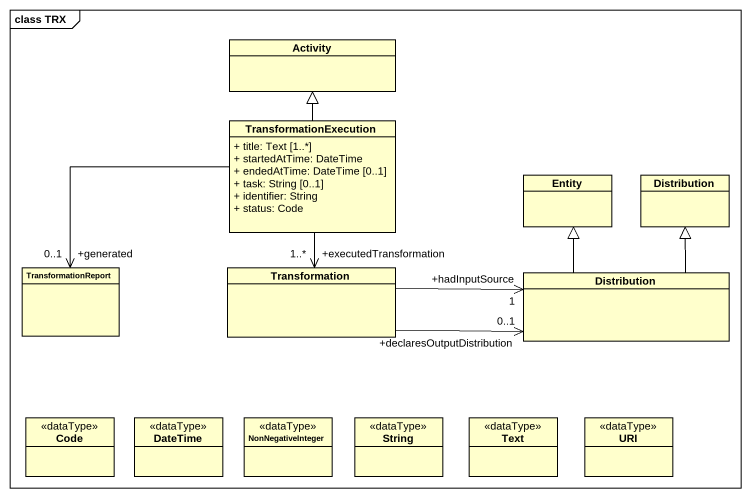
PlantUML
@startuml
mainframe class TRX
hide circle
hide empty members
skinparam classAttributeIconSize 0
class Activity
class TransformationExecution {
  + title: Text [1..*]
  + startedAtTime: DateTime
  + endedAtTime: DateTime [0..1]
  + task: String [0..1]
  + identifier: String
  + status: Code
}
class "Entity" as Entity_
class Distribution
class TransformationReport
class Transformation
class "Distribution" as Distribution_2
class Code <<dataType>>
class DateTime <<dataType>>
class NonNegativeInteger <<dataType>>
class String <<dataType>>
class Text <<dataType>>
class URI <<dataType>>
TransformationExecution -up-|> Activity
TransformationExecution -left-> "+generated\n0..1" TransformationReport
TransformationExecution --> "+executedTransformation\n1..*" Transformation
Transformation -right-> "+hadInputSource\n1" Distribution_2
Transformation -right-> "+declaresOutputDistribution\n0..1" Distribution_2
Distribution_2 -up-|> Entity_
Distribution_2 -up-|> Distribution
@enduml
